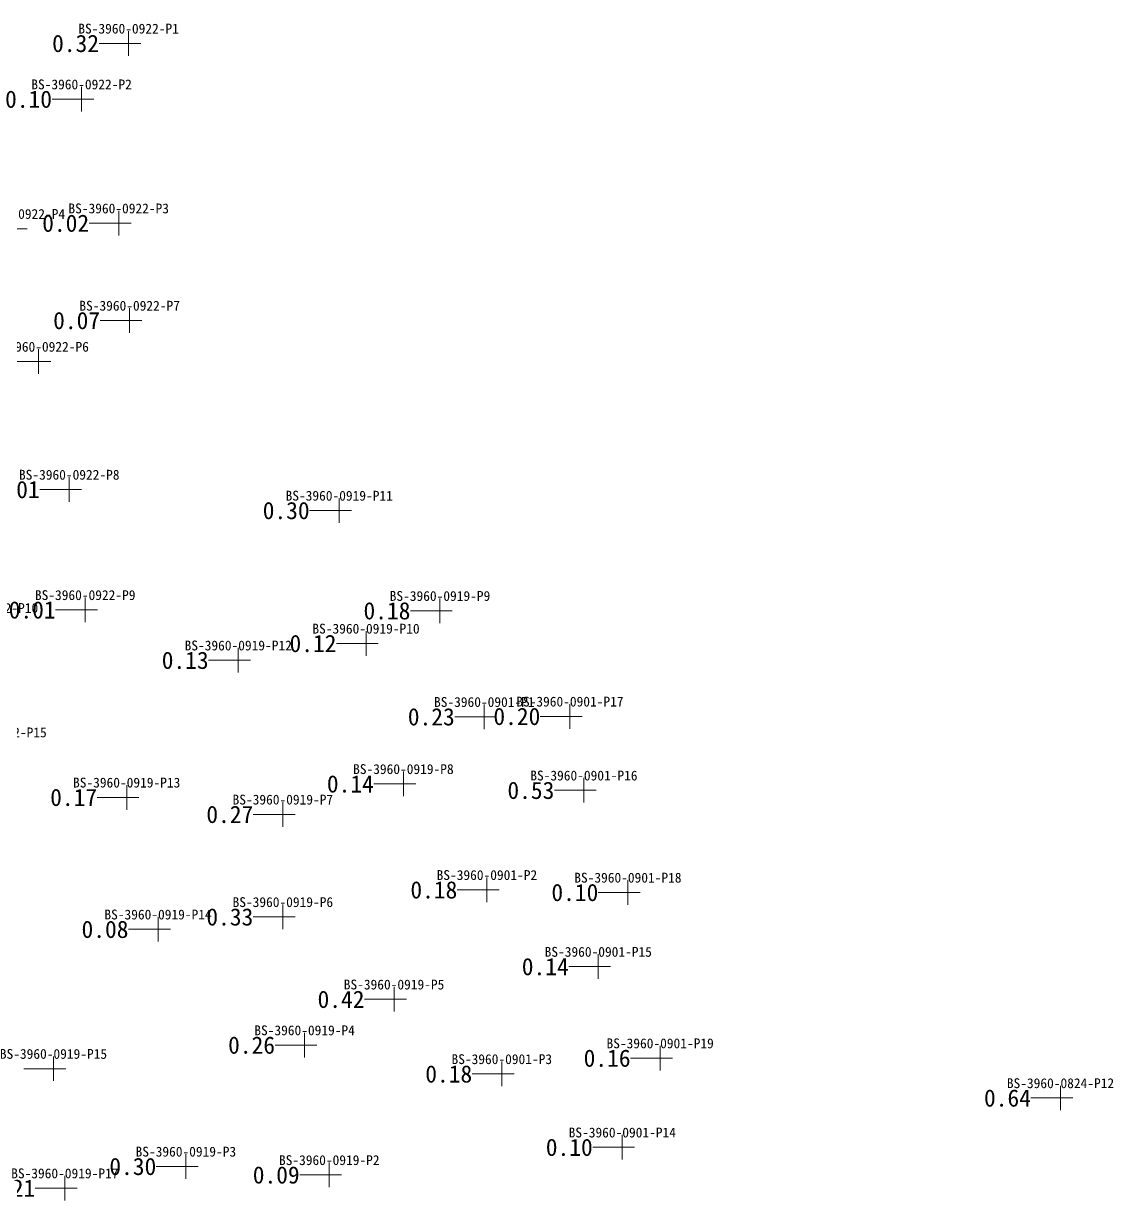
# Model space of a CAD drawing. Header units: inches. Extents: x 469941 to 470089, y 4349675 to 4349818.
# Drawn here: x 470029.56 to 470073.8, y 4349770.73 to 4349818.5 of the extents above; entities that cross this region are included whole.
import ezdxf
from ezdxf.enums import TextEntityAlignment as Align

# ---------------------------------------------------------------- set-up
doc = ezdxf.new("R2010")
doc.units = ezdxf.units.IN
doc.header["$MEASUREMENT"] = 0
for name, color, linetype, lineweight in [('孔口文字', 7, 'Continuous', 0), ('点', 7, 'Continuous', 0), ('线条', 7, 'Continuous', 0), ('钻孔', 7, 'Continuous', 0)]:
    doc.layers.add(name, color=color, linetype=linetype, lineweight=lineweight)
doc.styles.add('3dmine_textStyle_3', font='宋体.ttf', dxfattribs={"height": 1})
doc.styles.add('3dmine_textStyle_4', font='simsunb.ttf', dxfattribs={"height": 1})

msp = doc.modelspace()

# ---------------------------------------------------------------- hatches: boundary and pattern name
at = {"layer": '钻孔', "linetype": 'Continuous', "lineweight": 0, "true_color": 0x808080, "extrusion": (0, 1, 0)}
for points in [[(-470034.827, 3950.477), (-470033.827, 3950.477), (-470033.827, 3955.477), (-470034.827, 3955.477)], [(-470032.918, 3949.503), (-470031.918, 3949.503), (-470031.918, 3955.503), (-470032.918, 3955.503)], [(-470034.425, 3949.706), (-470033.425, 3949.706), (-470033.425, 3955.706), (-470034.425, 3955.706)], [(-470030.208, 3949.717), (-470029.208, 3949.717), (-470029.208, 3955.717), (-470030.208, 3955.717)], [(-470034.869, 3949.818), (-470033.869, 3949.818), (-470033.869, 3955.818), (-470034.869, 3955.818)], [(-470031.174, 3949.594), (-470030.174, 3949.594), (-470030.174, 3955.594), (-470031.174, 3955.594)], [(-470032.418, 3949.899), (-470031.418, 3949.899), (-470031.418, 3955.899), (-470032.418, 3955.899)], [(-470043.376, 3949.864), (-470042.376, 3949.864), (-470042.376, 3955.864), (-470043.376, 3955.864)], [(-470033.065, 3950.277), (-470032.065, 3950.277), (-470032.065, 3956.277), (-470033.065, 3956.277)], [(-470047.467, 3950.417), (-470046.467, 3950.417), (-470046.467, 3955.417), (-470047.467, 3955.417)], [(-470044.464, 3950.035), (-470043.464, 3950.035), (-470043.464, 3955.035), (-470044.464, 3955.035)], [(-470039.277, 3950.207), (-470038.277, 3950.207), (-470038.277, 3956.207), (-470039.277, 3956.207)], [(-470049.266, 3950.359), (-470048.266, 3950.359), (-470048.266, 3956.359), (-470049.266, 3956.359)], [(-470052.74, 3949.93), (-470051.74, 3949.93), (-470051.74, 3955.93), (-470052.74, 3955.93)], [(-470045.981, 3950.332), (-470044.981, 3950.332), (-470044.981, 3954.332), (-470045.981, 3954.332)], [(-470034.749, 3950.292), (-470033.749, 3950.292), (-470033.749, 3957.292), (-470034.749, 3957.292)], [(-470041.088, 3949.742), (-470040.088, 3949.742), (-470040.088, 3954.742), (-470041.088, 3954.742)], [(-470049.371, 3950.367), (-470048.371, 3950.367), (-470048.371, 3956.367), (-470049.371, 3956.367)], [(-470055.094, 3950.24), (-470054.094, 3950.24), (-470054.094, 3956.24), (-470055.094, 3956.24)], [(-470041.088, 3950.379), (-470040.088, 3950.379), (-470040.088, 3955.379), (-470041.088, 3955.379)], [(-470036.022, 3950.061), (-470035.022, 3950.061), (-470035.022, 3958.061), (-470036.022, 3958.061)], [(-470053.892, 3950.247), (-470052.892, 3950.247), (-470052.892, 3956.247), (-470053.892, 3956.247)], [(-470045.602, 3949.715), (-470044.602, 3949.715), (-470044.602, 3955.715), (-470045.602, 3955.715)], [(-470041.971, 3950.147), (-470040.971, 3950.147), (-470040.971, 3956.147), (-470041.971, 3956.147)], [(-470056.403, 3949.715), (-470055.403, 3949.715), (-470055.403, 3956.715), (-470056.403, 3956.715)], [(-470031.777, 3950.266), (-470030.777, 3950.266), (-470030.777, 3959.266), (-470031.777, 3959.266)], [(-470049.975, 3949.633), (-470048.975, 3949.633), (-470048.975, 3956.633), (-470049.975, 3956.633)], [(-470054.867, 3949.976), (-470053.867, 3949.976), (-470053.867, 3956.976), (-470054.867, 3956.976)], [(-470037.151, 3950.389), (-470036.151, 3950.389), (-470036.151, 3957.389), (-470037.151, 3957.389)], [(-470042.972, 3950.176), (-470041.972, 3950.176), (-470041.972, 3957.176), (-470042.972, 3957.176)], [(-470032.238, 3949.566), (-470031.238, 3949.566), (-470031.238, 3959.566), (-470032.238, 3959.566)]]:
    msp.add_hatch(color=8, dxfattribs=at).paths.add_polyline_path(points, flags=0)
at = {"layer": '钻孔', "linetype": 'Continuous', "lineweight": 0, "true_color": 0x00ffff, "extrusion": (0, 1, 0)}
for points in [[(-470053.309, 3949.76), (-470052.309, 3949.76), (-470052.309, 3955.76), (-470053.309, 3955.76)], [(-470072.654, 3949.913), (-470071.654, 3949.913), (-470071.654, 3956.913), (-470072.654, 3956.913)]]:
    msp.add_hatch(color=4, dxfattribs=at).paths.add_polyline_path(points, flags=0)

# ---------------------------------------------------------------- linework, layer by layer
at = {"layer": '点', "color": 138, "linetype": 'Continuous', "lineweight": 0, "true_color": 0x004c4c}
for points, elevation in [([(470033.827, 4349817.193), (470033.827, 4349818.193)], 3955.477), ([(470034.327, 4349817.693), (470033.327, 4349817.693)], 3955.477), ([(470031.918, 4349814.93), (470031.918, 4349815.93)], 3955.503), ([(470032.418, 4349815.43), (470031.418, 4349815.43)], 3955.503), ([(470033.425, 4349809.896), (470033.425, 4349810.896)], 3955.706), ([(470033.925, 4349810.396), (470032.925, 4349810.396)], 3955.706), ([(470029.708, 4349810.172), (470028.708, 4349810.172)], 3955.717), ([(470033.869, 4349805.947), (470033.869, 4349806.947)], 3955.818), ([(470034.369, 4349806.447), (470033.369, 4349806.447)], 3955.818), ([(470030.174, 4349804.281), (470030.174, 4349805.281)], 3955.594), ([(470030.674, 4349804.781), (470029.674, 4349804.781)], 3955.594), ([(470031.418, 4349799.087), (470031.418, 4349800.087)], 3955.899), ([(470031.918, 4349799.587), (470030.918, 4349799.587)], 3955.899), ([(470042.376, 4349798.236), (470042.376, 4349799.236)], 3955.864), ([(470042.876, 4349798.736), (470041.876, 4349798.736)], 3955.864), ([(470032.065, 4349794.203), (470032.065, 4349795.203)], 3956.277), ([(470046.467, 4349794.168), (470046.467, 4349795.168)], 3955.417), ([(470032.565, 4349794.703), (470031.565, 4349794.703)], 3956.277), ([(470046.967, 4349794.668), (470045.967, 4349794.668)], 3955.417), ([(470043.464, 4349792.841), (470043.464, 4349793.841)], 3955.035), ([(470038.277, 4349792.158), (470038.277, 4349793.158)], 3956.207), ([(470043.964, 4349793.341), (470042.964, 4349793.341)], 3955.035), ([(470038.777, 4349792.658), (470037.777, 4349792.658)], 3956.207), ([(470048.266, 4349789.865), (470048.266, 4349790.865)], 3956.359), ([(470051.74, 4349789.881), (470051.74, 4349790.881)], 3955.93), ([(470048.766, 4349790.365), (470047.766, 4349790.365)], 3956.359), ([(470052.24, 4349790.381), (470051.24, 4349790.381)], 3955.93), ([(470044.981, 4349787.141), (470044.981, 4349788.141)], 3954.332), ([(470052.309, 4349786.88), (470052.309, 4349787.88)], 3955.76), ([(470033.749, 4349786.594), (470033.749, 4349787.594)], 3957.292), ([(470045.481, 4349787.641), (470044.481, 4349787.641)], 3954.332), ([(470034.249, 4349787.094), (470033.249, 4349787.094)], 3957.292), ([(470052.809, 4349787.38), (470051.809, 4349787.38)], 3955.76), ([(470040.088, 4349785.904), (470040.088, 4349786.904)], 3954.742), ([(470040.588, 4349786.404), (470039.588, 4349786.404)], 3954.742), ([(470048.371, 4349782.841), (470048.371, 4349783.841)], 3956.367), ([(470054.094, 4349782.735), (470054.094, 4349783.735)], 3956.24), ([(470048.871, 4349783.341), (470047.871, 4349783.341)], 3956.367), ([(470054.594, 4349783.235), (470053.594, 4349783.235)], 3956.24), ([(470040.088, 4349781.743), (470040.088, 4349782.743)], 3955.379), ([(470035.022, 4349781.239), (470035.022, 4349782.239)], 3958.061), ([(470040.588, 4349782.243), (470039.588, 4349782.243)], 3955.379), ([(470035.522, 4349781.739), (470034.522, 4349781.739)], 3958.061), ([(470052.892, 4349779.725), (470052.892, 4349780.725)], 3956.247), ([(470053.392, 4349780.225), (470052.392, 4349780.225)], 3956.247), ([(470044.602, 4349778.398), (470044.602, 4349779.398)], 3955.715), ([(470045.102, 4349778.898), (470044.102, 4349778.898)], 3955.715), ([(470040.971, 4349776.54), (470040.971, 4349777.54)], 3956.147), ([(470041.471, 4349777.04), (470040.471, 4349777.04)], 3956.147), ([(470055.403, 4349776.011), (470055.403, 4349777.011)], 3956.715), ([(470030.777, 4349775.583), (470030.777, 4349776.583)], 3959.266), ([(470055.903, 4349776.511), (470054.903, 4349776.511)], 3956.715), ([(470031.277, 4349776.083), (470030.277, 4349776.083)], 3959.266), ([(470048.975, 4349775.369), (470048.975, 4349776.369)], 3956.633), ([(470049.475, 4349775.869), (470048.475, 4349775.869)], 3956.633), ([(470071.654, 4349774.393), (470071.654, 4349775.393)], 3956.913), ([(470072.154, 4349774.893), (470071.154, 4349774.893)], 3956.913), ([(470053.867, 4349772.392), (470053.867, 4349773.392)], 3956.976), ([(470036.151, 4349771.616), (470036.151, 4349772.616)], 3957.389), ([(470054.367, 4349772.892), (470053.367, 4349772.892)], 3956.976), ([(470036.651, 4349772.116), (470035.651, 4349772.116)], 3957.389), ([(470041.972, 4349771.271), (470041.972, 4349772.271)], 3957.176), ([(470031.238, 4349770.734), (470031.238, 4349771.734)], 3959.566), ([(470042.472, 4349771.771), (470041.472, 4349771.771)], 3957.176), ([(470031.738, 4349771.234), (470030.738, 4349771.234)], 3959.566)]:
    msp.add_lwpolyline(points, dxfattribs=dict(at, elevation=elevation))
at = {"layer": '线条', "color": 138, "linetype": 'Continuous', "lineweight": 0, "true_color": 0x004c4c}
for points, elevation in [([(470033.827, 4349817.693), (470033.827, 4349817.693), (470033.827, 4349817.693)], 3955.477), ([(470031.918, 4349815.43), (470031.918, 4349815.43), (470031.918, 4349815.43)], 3955.503), ([(470033.425, 4349810.396), (470033.425, 4349810.396), (470033.425, 4349810.396)], 3955.706), ([(470033.869, 4349806.447), (470033.869, 4349806.447), (470033.869, 4349806.447)], 3955.818), ([(470030.174, 4349804.781), (470030.174, 4349804.781), (470030.174, 4349804.781)], 3955.594), ([(470031.418, 4349799.587), (470031.418, 4349799.587), (470031.418, 4349799.587)], 3955.899), ([(470042.376, 4349798.736), (470042.376, 4349798.736), (470042.376, 4349798.736)], 3955.864), ([(470032.065, 4349794.703), (470032.065, 4349794.703), (470032.065, 4349794.703)], 3956.277), ([(470046.467, 4349794.668), (470046.467, 4349794.668), (470046.467, 4349794.668)], 3955.417), ([(470043.464, 4349793.341), (470043.464, 4349793.341), (470043.464, 4349793.341)], 3955.035), ([(470038.277, 4349792.658), (470038.277, 4349792.658), (470038.277, 4349792.658)], 3956.207), ([(470048.266, 4349790.365), (470048.266, 4349790.365), (470048.266, 4349790.365)], 3956.359), ([(470051.74, 4349790.381), (470051.74, 4349790.381), (470051.74, 4349790.381)], 3955.93), ([(470044.981, 4349787.641), (470044.981, 4349787.641), (470044.981, 4349787.641)], 3954.332), ([(470033.749, 4349787.094), (470033.749, 4349787.094), (470033.749, 4349787.094)], 3957.292), ([(470052.309, 4349787.38), (470052.309, 4349787.38), (470052.309, 4349787.38)], 3955.76), ([(470040.088, 4349786.404), (470040.088, 4349786.404), (470040.088, 4349786.404)], 3954.742), ([(470048.371, 4349783.341), (470048.371, 4349783.341), (470048.371, 4349783.341)], 3956.367), ([(470054.094, 4349783.235), (470054.094, 4349783.235), (470054.094, 4349783.235)], 3956.24), ([(470040.088, 4349782.243), (470040.088, 4349782.243), (470040.088, 4349782.243)], 3955.379), ([(470035.022, 4349781.739), (470035.022, 4349781.739), (470035.022, 4349781.739)], 3958.061), ([(470052.892, 4349780.225), (470052.892, 4349780.225), (470052.892, 4349780.225)], 3956.247), ([(470044.602, 4349778.898), (470044.602, 4349778.898), (470044.602, 4349778.898)], 3955.715), ([(470040.971, 4349777.04), (470040.971, 4349777.04), (470040.971, 4349777.04)], 3956.147), ([(470055.403, 4349776.511), (470055.403, 4349776.511), (470055.403, 4349776.511)], 3956.715), ([(470030.777, 4349776.083), (470030.777, 4349776.083), (470030.777, 4349776.083)], 3959.266), ([(470048.975, 4349775.869), (470048.975, 4349775.869), (470048.975, 4349775.869)], 3956.633), ([(470071.654, 4349774.893), (470071.654, 4349774.893), (470071.654, 4349774.893)], 3956.913), ([(470053.867, 4349772.892), (470053.867, 4349772.892), (470053.867, 4349772.892)], 3956.976), ([(470036.151, 4349772.116), (470036.151, 4349772.116), (470036.151, 4349772.116)], 3957.389), ([(470041.972, 4349771.771), (470041.972, 4349771.771), (470041.972, 4349771.771)], 3957.176), ([(470031.238, 4349771.234), (470031.238, 4349771.234), (470031.238, 4349771.234)], 3959.566)]:
    msp.add_lwpolyline(points, dxfattribs=dict(at, elevation=elevation))
at = {"layer": '钻孔', "color": 8, "linetype": 'Continuous', "lineweight": 0, "true_color": 0x808080}
for points, elevation in [([(470033.827, 4349817.693), (470032.627, 4349817.693)], 3955.477), ([(470033.827, 4349817.693), (470032.627, 4349817.693)], 3950.477), ([(470031.918, 4349815.43), (470030.718, 4349815.43)], 3955.503), ([(470031.918, 4349815.43), (470030.718, 4349815.43)], 3949.503), ([(470033.425, 4349810.396), (470032.225, 4349810.396)], 3955.706), ([(470033.425, 4349810.396), (470032.225, 4349810.396)], 3949.706), ([(470033.869, 4349806.447), (470032.669, 4349806.447)], 3955.818), ([(470033.869, 4349806.447), (470032.669, 4349806.447)], 3949.818), ([(470030.174, 4349804.781), (470028.974, 4349804.781)], 3955.594), ([(470030.174, 4349804.781), (470028.974, 4349804.781)], 3949.594), ([(470031.418, 4349799.587), (470030.218, 4349799.587)], 3955.899), ([(470031.418, 4349799.587), (470030.218, 4349799.587)], 3949.899), ([(470042.376, 4349798.736), (470041.176, 4349798.736)], 3955.864), ([(470042.376, 4349798.736), (470041.176, 4349798.736)], 3949.864), ([(470032.065, 4349794.703), (470030.865, 4349794.703)], 3956.277), ([(470032.065, 4349794.703), (470030.865, 4349794.703)], 3950.277), ([(470046.467, 4349794.668), (470045.267, 4349794.668)], 3955.417), ([(470046.467, 4349794.668), (470045.267, 4349794.668)], 3950.417), ([(470043.464, 4349793.341), (470042.264, 4349793.341)], 3955.035), ([(470043.464, 4349793.341), (470042.264, 4349793.341)], 3950.035), ([(470038.277, 4349792.658), (470037.077, 4349792.658)], 3956.207), ([(470038.277, 4349792.658), (470037.077, 4349792.658)], 3950.207), ([(470048.266, 4349790.365), (470047.066, 4349790.365)], 3956.359), ([(470048.266, 4349790.365), (470047.066, 4349790.365)], 3950.359), ([(470051.74, 4349790.381), (470050.54, 4349790.381)], 3955.93), ([(470051.74, 4349790.381), (470050.54, 4349790.381)], 3949.93), ([(470044.981, 4349787.641), (470043.781, 4349787.641)], 3954.332), ([(470044.981, 4349787.641), (470043.781, 4349787.641)], 3950.332), ([(470033.749, 4349787.094), (470032.549, 4349787.094)], 3957.292), ([(470033.749, 4349787.094), (470032.549, 4349787.094)], 3950.292), ([(470040.088, 4349786.404), (470038.888, 4349786.404)], 3954.742), ([(470040.088, 4349786.404), (470038.888, 4349786.404)], 3949.742), ([(470048.371, 4349783.341), (470047.171, 4349783.341)], 3956.367), ([(470048.371, 4349783.341), (470047.171, 4349783.341)], 3950.367), ([(470054.094, 4349783.235), (470052.894, 4349783.235)], 3956.24), ([(470054.094, 4349783.235), (470052.894, 4349783.235)], 3950.24), ([(470040.088, 4349782.243), (470038.888, 4349782.243)], 3955.379), ([(470040.088, 4349782.243), (470038.888, 4349782.243)], 3950.379), ([(470035.022, 4349781.739), (470033.822, 4349781.739)], 3958.061), ([(470035.022, 4349781.739), (470033.822, 4349781.739)], 3950.061), ([(470052.892, 4349780.225), (470051.692, 4349780.225)], 3956.247), ([(470052.892, 4349780.225), (470051.692, 4349780.225)], 3950.247), ([(470044.602, 4349778.898), (470043.402, 4349778.898)], 3955.715), ([(470044.602, 4349778.898), (470043.402, 4349778.898)], 3949.715), ([(470040.971, 4349777.04), (470039.771, 4349777.04)], 3956.147), ([(470040.971, 4349777.04), (470039.771, 4349777.04)], 3950.147), ([(470055.403, 4349776.511), (470054.203, 4349776.511)], 3956.715), ([(470055.403, 4349776.511), (470054.203, 4349776.511)], 3949.715), ([(470030.777, 4349776.083), (470029.577, 4349776.083)], 3959.266), ([(470030.777, 4349776.083), (470029.577, 4349776.083)], 3950.266), ([(470048.975, 4349775.869), (470047.775, 4349775.869)], 3956.633), ([(470048.975, 4349775.869), (470047.775, 4349775.869)], 3949.633), ([(470053.867, 4349772.892), (470052.667, 4349772.892)], 3956.976), ([(470053.867, 4349772.892), (470052.667, 4349772.892)], 3949.976), ([(470036.151, 4349772.116), (470034.951, 4349772.116)], 3957.389), ([(470036.151, 4349772.116), (470034.951, 4349772.116)], 3950.389), ([(470041.972, 4349771.771), (470040.772, 4349771.771)], 3957.176), ([(470041.972, 4349771.771), (470040.772, 4349771.771)], 3950.176), ([(470031.238, 4349771.234), (470030.038, 4349771.234)], 3959.566), ([(470031.238, 4349771.234), (470030.038, 4349771.234)], 3949.566)]:
    msp.add_lwpolyline(points, dxfattribs=dict(at, elevation=elevation))
at = {"layer": '钻孔', "color": 4, "linetype": 'Continuous', "lineweight": 0, "true_color": 0x00ffff}
for points, elevation in [([(470052.309, 4349787.38), (470051.109, 4349787.38)], 3955.76), ([(470052.309, 4349787.38), (470051.109, 4349787.38)], 3949.76), ([(470071.654, 4349774.893), (470070.454, 4349774.893)], 3956.913), ([(470071.654, 4349774.893), (470070.454, 4349774.893)], 3949.913)]:
    msp.add_lwpolyline(points, dxfattribs=dict(at, elevation=elevation))

# ---------------------------------------------------------------- texts
at = {"layer": '孔口文字', "color": 138, "linetype": 'Continuous', "lineweight": 0, "true_color": 0x004c4c}
for s, style, p in [('BS-3960-0901-P1', '3dmine_textStyle_3', (470048.266, 4349790.765, 3956.359)), ('BS-3960-0901-P17', '3dmine_textStyle_3', (470051.74, 4349790.781, 3955.93)), ('BS-3960-0901-P16', '3dmine_textStyle_3', (470052.309, 4349787.78, 3955.76)), ('BS-3960-0901-P2', '3dmine_textStyle_3', (470048.371, 4349783.741, 3956.367)), ('BS-3960-0901-P18', '3dmine_textStyle_3', (470054.094, 4349783.635, 3956.24)), ('BS-3960-0901-P15', '3dmine_textStyle_3', (470052.892, 4349780.625, 3956.247)), ('BS-3960-0901-P19', '3dmine_textStyle_3', (470055.403, 4349776.911, 3956.715)), ('BS-3960-0901-P3', '3dmine_textStyle_3', (470048.975, 4349776.269, 3956.633)), ('BS-3960-0824-P12', '3dmine_textStyle_4', (470071.654, 4349775.293, 3956.913)), ('BS-3960-0901-P14', '3dmine_textStyle_3', (470053.867, 4349773.292, 3956.976))]:
    msp.add_text(s, height=0.4, dxfattribs=dict(at, style=style)).set_placement(p, align=Align.CENTER)
at = {"layer": '钻孔', "color": 138, "linetype": 'Continuous', "lineweight": 0, "true_color": 0x004c4c, "style": '3dmine_textStyle_3'}
for s, p in [('BS-3960-0922-P1', (470033.827, 4349818.093, 3955.477)), ('BS-3960-0922-P2', (470031.918, 4349815.83, 3955.503)), ('BS-3960-0922-P4', (470029.208, 4349810.572, 3955.717)), ('BS-3960-0922-P3', (470033.425, 4349810.796, 3955.706)), ('BS-3960-0922-P7', (470033.869, 4349806.847, 3955.818)), ('BS-3960-0922-P6', (470030.174, 4349805.181, 3955.594)), ('BS-3960-0922-P8', (470031.418, 4349799.987, 3955.899)), ('BS-3960-0919-P11', (470042.376, 4349799.136, 3955.864)), ('BS-3960-0922-P9', (470032.065, 4349795.103, 3956.277)), ('BS-3960-0919-P9', (470046.467, 4349795.068, 3955.417)), ('BS-3960-0922-P10', (470027.98, 4349794.579, 3956.28)), ('BS-3960-0919-P10', (470043.464, 4349793.741, 3955.035)), ('BS-3960-0919-P12', (470038.277, 4349793.058, 3956.207)), ('BS-3960-0922-P15', (470028.327, 4349789.53, 3957.099)), ('BS-3960-0919-P8', (470044.981, 4349788.041, 3954.332)), ('BS-3960-0919-P13', (470033.749, 4349787.494, 3957.292)), ('BS-3960-0919-P7', (470040.088, 4349786.804, 3954.742)), ('BS-3960-0919-P6', (470040.088, 4349782.643, 3955.379)), ('BS-3960-0919-P14', (470035.022, 4349782.139, 3958.061)), ('BS-3960-0919-P5', (470044.602, 4349779.298, 3955.715)), ('BS-3960-0919-P4', (470040.971, 4349777.44, 3956.147)), ('BS-3960-0919-P15', (470030.777, 4349776.483, 3959.266)), ('BS-3960-0919-P3', (470036.151, 4349772.516, 3957.389)), ('BS-3960-0919-P2', (470041.972, 4349772.171, 3957.176)), ('BS-3960-0919-P17', (470031.238, 4349771.634, 3959.566))]:
    msp.add_text(s, height=0.4, dxfattribs=at).set_placement(p, align=Align.CENTER)
at = {"layer": '钻孔', "color": 8, "linetype": 'Continuous', "lineweight": 0, "true_color": 0x808080, "style": '3dmine_textStyle_3'}
for s, p in [('0.32', (470032.627, 4349817.693, 3952.977)), ('0.10', (470030.718, 4349815.43, 3952.503)), ('0.02', (470032.225, 4349810.396, 3952.706)), ('0.07', (470032.669, 4349806.447, 3952.818)), ('0.01', (470030.218, 4349799.587, 3952.899)), ('0.30', (470041.176, 4349798.736, 3952.864)), ('0.01', (470030.865, 4349794.703, 3953.277)), ('0.18', (470045.267, 4349794.668, 3952.917)), ('0.12', (470042.264, 4349793.341, 3952.535)), ('0.13', (470037.077, 4349792.658, 3953.207)), ('0.23', (470047.066, 4349790.365, 3956.359)), ('0.20', (470050.54, 4349790.381, 3955.93)), ('0.14', (470043.781, 4349787.641, 3952.332)), ('0.17', (470032.549, 4349787.094, 3953.792)), ('0.27', (470038.888, 4349786.404, 3952.242)), ('0.18', (470047.171, 4349783.341, 3956.367)), ('0.10', (470052.894, 4349783.235, 3956.24)), ('0.33', (470038.888, 4349782.243, 3952.879)), ('0.08', (470033.822, 4349781.739, 3954.061)), ('0.14', (470051.692, 4349780.225, 3956.247)), ('0.42', (470043.402, 4349778.898, 3952.715)), ('0.26', (470039.771, 4349777.04, 3953.147)), ('0.16', (470054.203, 4349776.511, 3956.715)), ('0.18', (470047.775, 4349775.869, 3956.633)), ('0.10', (470052.667, 4349772.892, 3956.976)), ('0.30', (470034.951, 4349772.116, 3953.889)), ('0.09', (470040.772, 4349771.771, 3953.676)), ('0.21', (470030.038, 4349771.234, 3954.566))]:
    msp.add_text(s, height=0.7, dxfattribs=at).set_placement(p, align=Align.MIDDLE_RIGHT)
at = {"layer": '钻孔', "color": 4, "linetype": 'Continuous', "lineweight": 0, "true_color": 0x00ffff}
for s, style, p in [('0.53', '3dmine_textStyle_3', (470051.109, 4349787.38, 3955.76)), ('0.64', '3dmine_textStyle_4', (470070.454, 4349774.893, 3956.913))]:
    msp.add_text(s, height=0.7, dxfattribs=dict(at, style=style)).set_placement(p, align=Align.MIDDLE_RIGHT)

doc.saveas('drawing.dxf')
